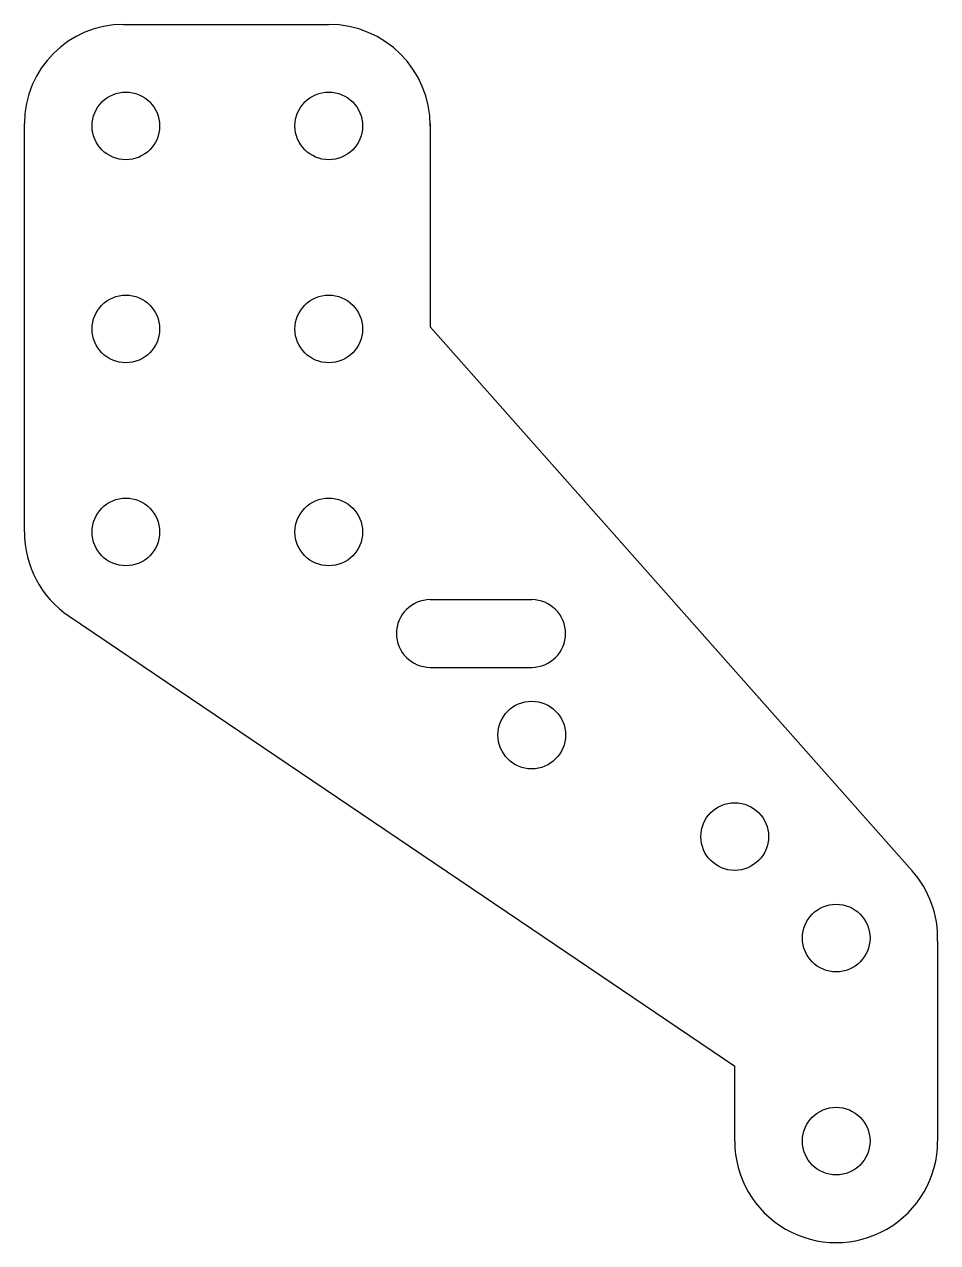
# Model space of a CAD drawing. Header units: millimetres. Extents: x 48 to 88.5, y 244.8 to 298.8.
import ezdxf

# ---------------------------------------------------------------- set-up
doc = ezdxf.new("R2010")
doc.units = ezdxf.units.MM
doc.layers.add('Default', color=7, linetype='Continuous')

msp = doc.modelspace()

# ---------------------------------------------------------------- linework, layer by layer
at = {"layer": 'Default', "color": 7, "linetype": 'Continuous'}
for p, q in [((52.357, 298.816), (61.457, 298.816)), ((52.557, 298.816), (61.457, 298.816)), ((47.957, 276.316), (47.957, 294.416)), ((65.957, 294.416), (65.957, 285.416)), ((87.325, 261.3), (65.957, 285.416)), ((65.957, 273.316), (70.457, 273.316)), ((49.937, 272.588), (70.457, 258.721)), ((65.957, 270.316), (70.457, 270.316)), ((70.457, 258.721), (79.457, 252.639)), ((88.455, 258.18), (88.457, 249.316)), ((79.457, 249.316), (79.457, 252.639))]:
    msp.add_line(p, q, dxfattribs=at)
for centre in [(52.457, 294.316), (61.457, 294.316), (52.457, 285.316), (61.457, 285.316), (52.457, 276.316), (61.457, 276.316), (70.457, 267.316), (79.457, 262.816), (83.957, 258.316), (83.957, 249.316)]:
    msp.add_circle(centre, 1.5, dxfattribs=at)
for centre, radius, start, end in [((52.357, 294.416), 4.4, 90, 180), ((61.457, 294.316), 4.5, 0, 90), ((52.457, 276.316), 4.5, 180, 235.9503), ((65.957, 271.816), 1.5, 90, 270), ((70.457, 271.816), 1.5, 270, 90), ((83.957, 258.316), 4.5, 358.2715, 41.543), ((83.957, 249.316), 4.5, 180, 0.0265)]:
    msp.add_arc(centre, radius, start, end, dxfattribs=at)

doc.saveas('drawing.dxf')
